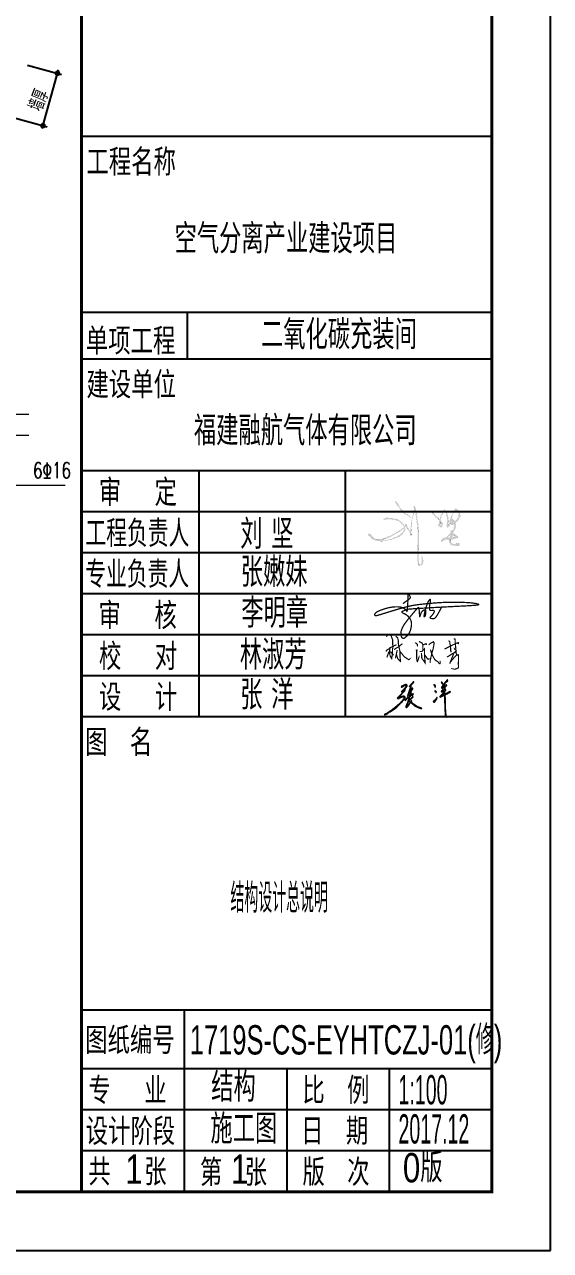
# Model space of a CAD drawing. Extents: x 287149 to 898857, y 100802 to 160212.
# Drawn here: x 439064 to 448037, y 100812 to 121722 of the extents above; entities that cross this region are included whole.
import ezdxf

# ---------------------------------------------------------------- set-up
doc = ezdxf.new("R2010")
doc.units = 0
doc.header["$LTSCALE"] = 1000
doc.layers.get('0').update_dxf_attribs({"linetype": 'CONTINUOUS'})
for name, color, linetype in [('DIMENSION', 3, 'CONTINUOUS'), ('FRAME', 3, 'CONTINUOUS'), ('PUB_TEXT', 7, 'CONTINUOUS'), ('填充', 8, 'CONTINUOUS'), ('文字', 7, 'CONTINUOUS'), ('流程图', 1, 'CONTINUOUS'), ('签字边框线', 4, 'CONTINUOUS')]:
    doc.layers.add(name, color=color, linetype=linetype)
doc.styles.add('_HZTXT', font='tq__rshz.shx', dxfattribs={"width": 0.8, "bigfont": 'tq__hzdc.shx'})
doc.styles.add('DXFS', font='txt.shx', dxfattribs={"width": 0.7, "bigfont": 'dxfs.shx'})
doc.styles.add('FRAME', font='simhei.ttf', dxfattribs={"width": 0.7})

# ---------------------------------------------------------------- blocks, each defined once
blk = doc.blocks.new('张洋')
at = {"lineweight": 9}
h = blk.add_hatch(color=4, dxfattribs=at)
h.paths.add_polyline_path([(1319, 100), (1323, 105), (1371, 81), (1419, 47), (1410, 23), (1391, 9), (1333, -73), (1232, -183), (1232, -193), (1203, -212), (1199, -197), (1208, -164), (1247, -101), (1256, -53), (1290, -1), (1299, 47), (1314, 62), (1319, 100)], flags=16)
h.paths.add_polyline_path([(2773, 134), (2763, 139), (2759, 129), (2768, 124), (2773, 134)], flags=17)
h.paths.add_polyline_path([(2941, 302), (2936, 307), (2917, 297), (2912, 273), (2821, 153), (2787, 95), (2778, 91), (2773, 110), (2759, 115), (2749, 95), (2739, 95), (2725, 76), (2754, 43), (2797, 43), (2821, 67), (2922, 239), (2922, 254), (2941, 283), (2941, 302)])
h.paths.add_polyline_path([(1328, 479), (1333, 479), (1333, 465), (1319, 451), (1328, 479)], flags=16)
h.paths.add_polyline_path([(1405, 542), (1410, 542), (1371, 499), (1405, 542)], flags=16)
h.paths.add_polyline_path([(3325, 566), (3330, 571), (3339, 475), (3200, 403), (3205, 422), (3243, 460), (3325, 566)], flags=16)
h.paths.add_polyline_path([(2826, 681), (2816, 686), (2816, 652), (2864, 623), (2869, 585), (2883, 580), (2903, 619), (2898, 643), (2879, 662), (2850, 667), (2826, 681)])
edge = h.paths.add_edge_path(flags=16)
edge.add_line((3387, 700), (3383, 700))
h.paths.add_polyline_path([(2787, 1036), (2783, 1041), (2759, 1031), (2759, 1012), (2797, 983), (2821, 931), (2821, 902), (2835, 897), (2850, 921), (2855, 964), (2840, 1003), (2811, 1031), (2787, 1036)])
h.paths.add_polyline_path([(3215, 1185), (3210, 1190), (3191, 1190), (3176, 1175), (3186, 1142), (3234, 1094), (3263, 1094), (3272, 1113), (3243, 1142), (3239, 1166), (3215, 1185)], flags=17)
h.paths.add_polyline_path([(1602, 1199), (1597, 1204), (1578, 1204), (1554, 1166), (1463, 1070), (1362, 940), (1362, 931), (1381, 916), (1386, 945), (1429, 969), (1429, 911), (1362, 681), (1275, 470), (1266, 407), (1285, 388), (1256, 355), (1271, 326), (1251, 316), (1194, 249), (1103, 167), (1103, 158), (1117, 143), (1155, 153), (1304, 307), (1323, 316), (1333, 297), (1323, 215), (1309, 196), (1280, 81), (1251, 33), (1242, -10), (1194, -116), (1155, -178), (1155, -226), (1165, -241), (1184, -250), (1223, -250), (1242, -241), (1290, -188), (1314, -154), (1319, -135), (1347, -116), (1347, -101), (1367, -68), (1381, -63), (1395, -34), (1448, 23), (1501, -20), (1525, -53), (1539, -58), (1573, -97), (1659, -159), (1847, -260), (2005, -313), (2072, -317), (2082, -308), (2067, -293), (1971, -265), (1909, -231), (1875, -226), (1779, -178), (1635, -87), (1477, 57), (1472, 71), (1501, 110), (1501, 124), (1487, 129), (1467, 95), (1448, 81), (1405, 110), (1352, 129), (1453, 215), (1487, 239), (1530, 297), (1554, 307), (1578, 340), (1578, 355), (1563, 369), (1549, 369), (1511, 316), (1352, 167), (1347, 191), (1371, 230), (1376, 316), (1367, 355), (1434, 393), (1458, 417), (1520, 436), (1583, 489), (1592, 513), (1583, 523), (1554, 527), (1520, 499), (1429, 451), (1400, 417), (1376, 417), (1357, 403), (1338, 407), (1352, 417), (1371, 455), (1448, 537), (1487, 595), (1472, 623), (1453, 628), (1448, 638), (1482, 691), (1511, 715), (1520, 743), (1544, 763), (1568, 825), (1563, 835), (1530, 844), (1491, 825), (1458, 796), (1448, 772), (1448, 743), (1463, 729), (1491, 758), (1491, 777), (1501, 787), (1515, 782), (1458, 710), (1371, 566), (1357, 561), (1371, 590), (1376, 628), (1391, 643), (1424, 734), (1434, 787), (1472, 902), (1477, 1022), (1511, 1051), (1511, 1060), (1544, 1084), (1611, 1175), (1611, 1195), (1602, 1199)])
h.paths.add_polyline_path([(3541, 1305), (3536, 1310), (3522, 1310), (3512, 1286), (3469, 1267), (3450, 1238), (3383, 1171), (3335, 1094), (3311, 1070), (3287, 1017), (3200, 902), (3186, 863), (3205, 844), (3243, 844), (3311, 883), (3354, 921), (3397, 940), (3368, 887), (3335, 883), (3325, 863), (3335, 825), (3330, 729), (3301, 705), (3234, 671), (3287, 748), (3282, 758), (3272, 758), (3267, 743), (3258, 743), (3219, 710), (3176, 657), (3181, 643), (3200, 628), (3243, 628), (3272, 638), (3311, 667), (3330, 667), (3330, 619), (3258, 523), (3104, 359), (3104, 350), (3119, 335), (3181, 340), (3205, 359), (3330, 422), (3344, 422), (3359, 307), (3354, 268), (3363, 215), (3373, -250), (3383, -308), (3407, -673), (3440, -788), (3455, -807), (3469, -807), (3479, -788), (3455, -716), (3450, -634), (3440, -610), (3431, -389), (3421, -380), (3421, -125), (3411, -111), (3411, -39), (3421, -25), (3411, 38), (3416, 105), (3407, 163), (3411, 220), (3392, 441), (3397, 460), (3445, 479), (3483, 503), (3493, 518), (3531, 523), (3575, 556), (3618, 571), (3699, 623), (3680, 647), (3661, 647), (3551, 590), (3512, 561), (3488, 561), (3421, 518), (3387, 508), (3383, 643), (3445, 719), (3445, 739), (3421, 758), (3378, 758), (3383, 825), (3397, 844), (3397, 859), (3378, 878), (3450, 959), (3479, 974), (3493, 998), (3479, 1027), (3459, 1027), (3435, 1012), (3397, 1003), (3378, 979), (3344, 964), (3234, 883), (3277, 940), (3282, 959), (3354, 1065), (3368, 1075), (3383, 1108), (3416, 1137), (3426, 1161), (3546, 1262), (3541, 1305)])
edge = h.paths.add_edge_path()
edge.add_line((906, 911), (925, 945))
edge.add_line((925, 945), (978, 979))
edge.add_line((978, 979), (1088, 1031))
edge.add_line((1088, 1031), (1112, 1031))
edge.add_line((1112, 1031), (1151, 1046))
edge.add_line((1151, 1046), (1155, 1041))
edge.add_line((906, 911), (915, 902))
edge.add_line((1155, 1041), (1203, 1041))
edge.add_line((1203, 1041), (1242, 1012))
edge.add_line((1242, 1012), (1237, 955))
edge.add_line((1237, 955), (1189, 873))
edge.add_line((1189, 873), (1103, 791))
edge.add_line((1103, 791), (1098, 772))
edge.add_line((1098, 772), (1117, 758))
edge.add_line((1117, 758), (1117, 724))
edge.add_line((1117, 724), (1103, 695))
edge.add_line((1103, 695), (997, 580))
edge.add_line((997, 580), (906, 460))
edge.add_line((906, 460), (752, 287))
edge.add_line((752, 287), (819, 326))
edge.add_line((819, 326), (882, 345))
edge.add_line((882, 345), (939, 374))
edge.add_line((939, 374), (987, 383))
edge.add_line((987, 383), (1059, 379))
edge.add_line((1059, 379), (1107, 355))
edge.add_line((1107, 355), (1131, 321))
edge.add_line((1131, 321), (1122, 283))
edge.add_line((1122, 283), (1088, 220))
edge.add_line((1088, 220), (1035, 167))
edge.add_line((1035, 167), (1002, 115))
edge.add_line((1002, 115), (954, 62))
edge.add_line((954, 62), (887, -1))
edge.add_line((887, -1), (829, -73))
edge.add_line((829, -73), (647, -241))
edge.add_line((647, -241), (498, -356))
edge.add_line((498, -356), (330, -461))
edge.add_line((330, -461), (272, -509))
edge.add_line((272, -509), (224, -533))
edge.add_line((224, -533), (143, -591))
edge.add_line((143, -591), (119, -596))
edge.add_line((119, -596), (90, -620))
edge.add_line((90, -620), (27, -653))
edge.add_line((27, -653), (-25, -673))
edge.add_line((-25, -673), (-35, -663))
edge.add_line((-35, -663), (-30, -677))
edge.add_line((-30, -677), (-40, -682))
edge.add_line((-40, -682), (-49, -663))
edge.add_line((-49, -663), (-35, -644))
edge.add_line((-35, -644), (138, -553))
edge.add_line((138, -553), (243, -481))
edge.add_line((243, -481), (272, -471))
edge.add_line((272, -471), (287, -452))
edge.add_line((287, -452), (311, -442))
edge.add_line((311, -442), (373, -394))
edge.add_line((373, -394), (407, -380))
edge.add_line((407, -380), (479, -322))
edge.add_line((479, -322), (488, -322))
edge.add_line((488, -322), (527, -284))
edge.add_line((527, -284), (565, -265))
edge.add_line((565, -265), (685, -154))
edge.add_line((685, -154), (699, -149))
edge.add_line((699, -149), (810, -44))
edge.add_line((810, -44), (863, 28))
edge.add_line((863, 28), (959, 119))
edge.add_line((959, 119), (973, 148))
edge.add_line((973, 148), (1002, 172))
edge.add_line((1002, 172), (1021, 211))
edge.add_line((1021, 211), (1050, 239))
edge.add_line((1050, 239), (1074, 278))
edge.add_line((1074, 278), (1083, 321))
edge.add_line((1083, 321), (1064, 335))
edge.add_line((1064, 335), (983, 345))
edge.add_line((983, 345), (810, 278))
edge.add_line((810, 278), (757, 239))
edge.add_line((757, 239), (695, 244))
edge.add_line((695, 244), (680, 263))
edge.add_line((680, 263), (810, 398))
edge.add_line((810, 398), (839, 441))
edge.add_line((839, 441), (915, 523))
edge.add_line((915, 523), (935, 556))
edge.add_line((935, 556), (1026, 657))
edge.add_line((1026, 657), (1069, 719))
edge.add_line((1069, 719), (1035, 719))
edge.add_line((1035, 719), (1021, 705))
edge.add_line((1021, 705), (1021, 695))
edge.add_line((1021, 695), (954, 638))
edge.add_line((954, 638), (925, 633))
edge.add_line((925, 633), (911, 647))
edge.add_line((911, 647), (911, 657))
edge.add_line((911, 657), (987, 719))
edge.add_line((987, 719), (997, 719))
edge.add_line((997, 719), (1002, 734))
edge.add_line((1002, 734), (1055, 777))
edge.add_line((1055, 777), (1093, 830))
edge.add_line((1093, 830), (1165, 907))
edge.add_line((1165, 907), (1194, 964))
edge.add_line((1194, 964), (1194, 993))
edge.add_line((1194, 993), (1184, 1003))
edge.add_line((1184, 1003), (1127, 998))
edge.add_line((1127, 998), (1050, 969))
edge.add_line((1050, 969), (1035, 955))
edge.add_line((1035, 955), (1021, 955))
edge.add_line((1021, 955), (939, 902))
edge.add_line((939, 902), (915, 902))
edge.add_line((915, 902), (915, 902))
at = {"color": 4, "lineweight": 9}
blk.add_line((906, 911, 31107534), (915, 902, 31107534), dxfattribs=at)
at = {"color": 4, "lineweight": 9, "elevation": 31107534}
for points in [[(915, 902), (915, 902), (939, 902), (1021, 955), (1035, 955), (1050, 969), (1127, 998), (1184, 1003), (1194, 993), (1194, 964), (1165, 907), (1093, 830), (1055, 777), (1002, 734), (997, 719), (987, 719), (911, 657), (911, 647), (925, 633), (954, 638), (1021, 695), (1021, 705), (1035, 719), (1069, 719), (1026, 657), (935, 556), (915, 523), (839, 441), (810, 398), (680, 263), (695, 244), (757, 239), (810, 278), (983, 345), (1064, 335), (1083, 321), (1074, 278), (1050, 239), (1021, 211), (1002, 172), (973, 148), (959, 119), (863, 28), (810, -44), (699, -149), (685, -154), (565, -265), (527, -284), (488, -322), (479, -322), (407, -380), (373, -394), (311, -442), (287, -452), (272, -471), (243, -481), (138, -553), (-35, -644), (-49, -663), (-40, -682), (-30, -677), (-35, -663), (-25, -673), (27, -653), (90, -620), (119, -596), (143, -591), (224, -533), (272, -509), (330, -461), (498, -356), (647, -241), (829, -73), (887, -1), (954, 62), (1002, 115), (1035, 167), (1088, 220), (1122, 283), (1131, 321), (1107, 355), (1059, 379), (987, 383), (939, 374), (882, 345), (819, 326), (752, 287), (906, 460), (997, 580), (1103, 695), (1117, 724), (1117, 758), (1098, 772), (1103, 791), (1189, 873), (1237, 955), (1242, 1012), (1203, 1041), (1155, 1041)], [(1155, 1041), (1151, 1046), (1112, 1031), (1088, 1031), (978, 979), (925, 945), (906, 911)], [(1602, 1199), (1597, 1204), (1578, 1204), (1554, 1166), (1463, 1070), (1362, 940), (1362, 931), (1381, 916), (1386, 945), (1429, 969), (1429, 911), (1362, 681), (1275, 470), (1266, 407), (1285, 388), (1256, 355), (1271, 326), (1251, 316), (1194, 249), (1103, 167), (1103, 158), (1117, 143), (1155, 153), (1304, 307), (1323, 316), (1333, 297), (1323, 215), (1309, 196), (1280, 81), (1251, 33), (1242, -10), (1194, -116), (1155, -178), (1155, -226), (1165, -241), (1184, -250), (1223, -250), (1242, -241), (1290, -188), (1314, -154), (1319, -135), (1347, -116), (1347, -101), (1367, -68), (1381, -63), (1395, -34), (1448, 23), (1501, -20), (1525, -53), (1539, -58), (1573, -97), (1659, -159), (1847, -260), (2005, -313), (2072, -317), (2082, -308), (2067, -293), (1971, -265), (1909, -231), (1875, -226), (1779, -178), (1635, -87), (1477, 57), (1472, 71), (1501, 110), (1501, 124), (1487, 129), (1467, 95), (1448, 81), (1405, 110), (1352, 129), (1453, 215), (1487, 239), (1530, 297), (1554, 307), (1578, 340), (1578, 355), (1563, 369), (1549, 369), (1511, 316), (1352, 167), (1347, 191), (1371, 230), (1376, 316), (1367, 355), (1434, 393), (1458, 417), (1520, 436), (1583, 489), (1592, 513), (1583, 523), (1554, 527), (1520, 499), (1429, 451), (1400, 417), (1376, 417), (1357, 403), (1338, 407), (1352, 417), (1371, 455), (1448, 537), (1487, 595), (1472, 623), (1453, 628), (1448, 638), (1482, 691), (1511, 715), (1520, 743), (1544, 763), (1568, 825), (1563, 835), (1530, 844), (1491, 825), (1458, 796), (1448, 772), (1448, 743), (1463, 729), (1491, 758), (1491, 777), (1501, 787), (1515, 782), (1458, 710), (1371, 566), (1357, 561), (1371, 590), (1376, 628), (1391, 643), (1424, 734), (1434, 787), (1472, 902), (1477, 1022), (1511, 1051), (1511, 1060), (1544, 1084), (1611, 1175), (1611, 1195), (1602, 1199)], [(2787, 1036), (2783, 1041), (2759, 1031), (2759, 1012), (2797, 983), (2821, 931), (2821, 902), (2835, 897), (2850, 921), (2855, 964), (2840, 1003), (2811, 1031), (2787, 1036)], [(3541, 1305), (3536, 1310), (3522, 1310), (3512, 1286), (3469, 1267), (3450, 1238), (3383, 1171), (3335, 1094), (3311, 1070), (3287, 1017), (3200, 902), (3186, 863), (3205, 844), (3243, 844), (3311, 883), (3354, 921), (3397, 940), (3368, 887), (3335, 883), (3325, 863), (3335, 825), (3330, 729), (3301, 705), (3234, 671), (3287, 748), (3282, 758), (3272, 758), (3267, 743), (3258, 743), (3219, 710), (3176, 657), (3181, 643), (3200, 628), (3243, 628), (3272, 638), (3311, 667), (3330, 667), (3330, 619), (3258, 523), (3104, 359), (3104, 350), (3119, 335), (3181, 340), (3205, 359), (3330, 422), (3344, 422), (3359, 307), (3354, 268), (3363, 215), (3373, -250), (3383, -308), (3407, -673), (3440, -788), (3455, -807), (3469, -807), (3479, -788), (3455, -716), (3450, -634), (3440, -610), (3431, -389), (3421, -380), (3421, -125), (3411, -111), (3411, -39), (3421, -25), (3411, 38), (3416, 105), (3407, 163), (3411, 220), (3392, 441), (3397, 460), (3445, 479), (3483, 503), (3493, 518), (3531, 523), (3575, 556), (3618, 571), (3699, 623), (3680, 647), (3661, 647), (3551, 590), (3512, 561), (3488, 561), (3421, 518), (3387, 508), (3383, 643), (3445, 719), (3445, 739), (3421, 758), (3378, 758), (3383, 825), (3397, 844), (3397, 859), (3378, 878), (3450, 959), (3479, 974), (3493, 998), (3479, 1027), (3459, 1027), (3435, 1012), (3397, 1003), (3378, 979), (3344, 964), (3234, 883), (3277, 940), (3282, 959), (3354, 1065), (3368, 1075), (3383, 1108), (3416, 1137), (3426, 1161), (3546, 1262), (3541, 1305)], [(3215, 1185), (3210, 1190), (3191, 1190), (3176, 1175), (3186, 1142), (3234, 1094), (3263, 1094), (3272, 1113), (3243, 1142), (3239, 1166), (3215, 1185)], [(3383, 700), (3387, 700), (3383, 700)], [(1319, 100), (1323, 105), (1371, 81), (1419, 47), (1410, 23), (1391, 9), (1333, -73), (1232, -183), (1232, -193), (1203, -212), (1199, -197), (1208, -164), (1247, -101), (1256, -53), (1290, -1), (1299, 47), (1314, 62), (1319, 100)], [(1328, 479), (1333, 479), (1333, 465), (1319, 451), (1328, 479)], [(1405, 542), (1410, 542), (1371, 499), (1405, 542)], [(2941, 302), (2936, 307), (2917, 297), (2912, 273), (2821, 153), (2787, 95), (2778, 91), (2773, 110), (2759, 115), (2749, 95), (2739, 95), (2725, 76), (2754, 43), (2797, 43), (2821, 67), (2922, 239), (2922, 254), (2941, 283), (2941, 302)], [(2773, 134), (2763, 139), (2759, 129), (2768, 124), (2773, 134)], [(2826, 681), (2816, 686), (2816, 652), (2864, 623), (2869, 585), (2883, 580), (2903, 619), (2898, 643), (2879, 662), (2850, 667), (2826, 681)], [(3325, 566), (3330, 571), (3339, 475), (3200, 403), (3205, 422), (3243, 460), (3325, 566)]]:
    blk.add_lwpolyline(points, dxfattribs=at)
blk = doc.blocks.new('李明章')
at = {"layer": '签字边框线', "const_width": 60}
blk.add_lwpolyline([(706.083922, 1004.127786), (786.045496, 1061.71891), (851.770929, 1108.994538), (904.842018, 1147.306775), (946.840558, 1178.007724), (979.348346, 1202.449487), (1003.947178, 1221.984169), (1022.218851, 1237.963872), (1035.745161, 1251.740699), (1045.86962, 1264.504705), (1052.982604, 1276.797746), (1057.236207, 1288.999629), (1058.782521, 1301.490159), (1057.773638, 1314.649145), (1054.36165, 1328.856392), (1048.69865, 1344.491707), (1040.93673, 1361.934898), (1031.297272, 1381.328603), (1020.278811, 1401.86679), (1008.449171, 1422.506261), (996.376176, 1442.203816), (984.627651, 1459.916257), (973.771419, 1474.600383), (964.375304, 1485.212996), (957.007131, 1490.710897), (952.058968, 1490.141195), (949.219865, 1482.912238), (948.003113, 1468.522681), (947.922007, 1446.471181), (948.489839, 1416.256393), (949.219903, 1377.376974), (949.625492, 1329.33158), (949.219899, 1271.618867), (947.63218, 1204.34518), (944.954438, 1130.04762), (941.394539, 1051.870978), (937.160349, 972.960044), (932.459733, 896.459609), (927.500558, 825.514462), (922.49069, 763.269396), (917.637994, 712.869199), (913.090341, 676.600303), (908.755631, 653.315693), (904.481764, 641.009996), (900.116645, 637.67784), (895.508177, 641.313849), (890.504264, 649.912652), (884.952808, 661.468873), (878.701712, 673.97714), (871.625074, 685.795005), (863.70177, 696.73172), (854.93687, 706.959463), (845.335442, 716.650414), (834.902556, 725.976751), (823.643283, 735.110651), (811.562691, 744.224294), (798.665851, 753.489858), (784.9487, 763.0255), (770.370648, 772.733295), (754.881973, 782.461296), (738.432954, 792.057556), (720.973867, 801.370129), (702.454992, 810.247068), (682.826606, 818.536426), (662.038987, 826.086258), (640.05973, 832.773894), (616.925696, 838.593783), (592.691062, 843.56965), (567.410008, 847.72522), (541.136711, 851.08422), (513.925348, 853.670376), (485.830098, 855.507413), (456.905137, 856.619057), (427.22353, 857.032225), (396.933876, 856.786594), (366.203662, 855.925035), (335.200371, 854.490415), (304.091491, 852.525603), (273.044505, 850.073469), (242.2269, 847.176881), (211.806162, 843.878708), (181.869487, 840.197593), (152.182929, 836.055271), (122.432253, 831.349255), (92.303222, 825.977053), (61.481602, 819.836176), (29.653159, 812.824134), (-3.496344, 804.838439), (-38.281142, 795.776599), (-74.871177, 785.587371), (-112.859231, 774.424488), (-151.693792, 762.492931), (-190.823348, 749.997678), (-229.696389, 737.143709), (-267.761403, 724.136003), (-304.46688, 711.17954), (-339.261307, 698.479299), (-371.703262, 686.189014), (-401.791676, 674.257441), (-429.63557, 662.58209), (-455.343963, 651.060472), (-479.025874, 639.590096), (-500.790324, 628.068473), (-520.746333, 616.393114), (-539.00292, 604.461528), (-555.643453, 592.203254), (-570.648691, 579.675943), (-583.973743, 566.969273), (-595.573716, 554.172925), (-605.403717, 541.376577), (-613.418855, 528.669908), (-619.574237, 516.142597), (-623.82497, 503.884323), (-626.127231, 492.007185), (-626.441476, 480.71296), (-624.729228, 470.225847), (-620.952011, 460.770043), (-615.07135, 452.569745), (-607.048769, 445.849151), (-596.845791, 440.832458), (-584.423941, 437.743865), (-569.406995, 436.849205), (-550.067734, 438.580859), (-524.34119, 443.412845), (-490.162397, 451.81918), (-445.466387, 464.273882), (-388.188194, 481.250969), (-316.262849, 503.224457), (-227.625387, 530.668365), (-121.204835, 563.738185), (0.093796, 601.315302), (132.371501, 641.962578), (271.729274, 684.242874), (414.26811, 726.719051), (556.089003, 767.953969), (693.292947, 806.510489), (821.980937, 840.951473), (939.227347, 870.193508), (1046.000068, 894.568089), (1144.240373, 914.760439), (1235.889532, 931.45578), (1322.888819, 945.339334), (1407.179504, 957.096324), (1490.702858, 967.411972), (1575.400154, 976.971499), (1662.750454, 986.332749), (1752.38398, 995.544042), (1843.468746, 1004.526321), (1935.172767, 1013.200527), (2026.664054, 1021.4876), (2117.110622, 1029.308484), (2205.680484, 1036.584118), (2291.541654, 1043.235445), (2374.090097, 1049.199128), (2453.633588, 1054.474717), (2530.707851, 1059.077484), (2605.848613, 1063.0227), (2679.5916, 1066.325639), (2752.472538, 1069.001571), (2825.027152, 1071.065769), (2897.791168, 1072.533504), (2971.136768, 1073.427205), (3044.781951, 1073.797924), (3118.281174, 1073.703872), (3191.188892, 1073.203258), (3263.059561, 1072.354291), (3333.447635, 1071.21518), (3401.907572, 1069.844135), (3467.993826, 1068.299365), (3531.354636, 1066.620981), (3592.013374, 1064.776699), (3650.087196, 1062.716137), (3705.693257, 1060.388914), (3758.948713, 1057.744646), (3809.970718, 1054.732952), (3858.876429, 1051.30345), (3905.783001, 1047.405757), (3950.758319, 1043.012743), (3993.673194, 1038.190285), (4034.349165, 1033.027513), (4072.607773, 1027.613555), (4108.270558, 1022.037542), (4141.15906, 1016.388601), (4171.094819, 1010.755862), (4197.899376, 1005.228455), (4221.441588, 999.875251), (4241.779593, 994.684099), (4259.018842, 989.622587), (4273.264789, 984.658306), (4284.622889, 979.758848), (4293.198594, 974.891801), (4299.09736, 970.024756), (4302.424638, 965.125304), (4302.713991, 960.152931), (4297.211414, 955.034713), (4282.591007, 949.689622), (4255.526875, 944.036629), (4212.693119, 937.994707), (4150.763841, 931.482827), (4066.413143, 924.419961), (3956.315129, 916.725081), (3818.533637, 908.34745), (3656.691457, 899.357495), (3475.801116, 889.855931), (3280.875141, 879.943477), (3076.926057, 869.72085), (2868.966393, 859.288766), (2662.008674, 848.747943), (2461.065427, 838.199098), (2270.419348, 827.748524), (2091.433801, 817.524816), (1924.742322, 807.662148), (1770.978444, 798.294689), (1630.775702, 789.556612), (1504.76763, 781.58209), (1393.587761, 774.505292), (1297.869629, 768.460392), (1217.837929, 763.521026), (1152.081984, 759.518695), (1098.782282, 756.224365), (1056.119306, 753.409002), (1022.273541, 750.843572), (995.425472, 748.299041), (973.755584, 745.546375), (955.444361, 742.356541), (938.93065, 738.557893), (923.686738, 734.208347), (909.443274, 729.423206), (895.930907, 724.317776), (882.880285, 719.007359), (870.022056, 713.607261), (857.08687, 708.232785), (843.805375, 702.999235), (829.969145, 697.983482), (815.613449, 693.108656), (800.834485, 688.259453), (785.728446, 683.320571), (770.39153, 678.176704), (754.91993, 672.712551), (739.409843, 666.812806), (723.957464, 660.362166), (708.764805, 653.272019), (694.457147, 645.560512), (681.765585, 637.272487), (671.421216, 628.452781), (664.155137, 619.146236), (660.698444, 609.397689), (661.782234, 599.251982), (668.137603, 588.753952), (680.205289, 577.934973), (697.264597, 566.772545), (718.304472, 555.230702), (742.313859, 543.273478), (768.281705, 530.864906), (795.196955, 517.969021), (822.048555, 504.549855), (847.82545, 490.571443), (871.721887, 476.004744), (893.753311, 460.848426), (914.140468, 445.108081), (933.104105, 428.789302), (950.864968, 411.897684), (967.643804, 394.438818), (983.661357, 376.418298), (999.138376, 357.841717), (1014.232311, 338.695422), (1028.847441, 318.888771), (1042.824749, 298.311879), (1056.005219, 276.854857), (1068.229835, 254.407818), (1079.33958, 230.860876), (1089.175437, 206.104143), (1097.578391, 180.027731), (1104.414837, 152.552613), (1109.652814, 123.723193), (1113.285774, 93.614735), (1115.307168, 62.302502), (1115.710447, 29.861759), (1114.489062, -3.63223), (1111.636466, -38.104203), (1107.146109, -73.478895), (1101.039893, -109.620414), (1093.453523, -146.150353), (1084.551158, -182.629677), (1074.496951, -218.619352), (1063.455061, -253.680341), (1051.589644, -287.373609), (1039.064855, -319.260122), (1026.044851, -348.900845), (1012.677384, -375.96559), (999.044576, -400.559567), (985.212148, -422.896833), (971.245817, -443.191447), (957.211302, -461.657467), (943.174322, -478.508949), (929.200596, -493.959952), (915.355842, -508.224534), (901.711529, -521.4886), (888.362123, -533.825445), (875.407843, -545.280213), (862.948905, -555.898046), (851.085528, -565.724088), (839.917927, -574.803481), (829.546321, -583.181368), (820.070926, -590.902893), (811.545682, -598.005482), (803.839409, -604.4957), (796.774653, -610.372392), (790.173956, -615.634408), (783.859862, -620.280595), (777.654915, -624.309799), (771.381657, -627.72087), (764.862632, -630.512654), (757.957827, -632.67813), (750.676999, -634.186804), (743.06735, -635.002313), (735.17608, -635.088293), (727.050389, -634.408382), (718.73748, -632.926217), (710.284552, -630.605433), (701.738807, -627.409669), (693.154784, -623.286788), (684.616382, -618.121554), (676.21484, -611.782962), (668.041394, -604.140004), (660.187283, -595.061672), (652.743746, -584.416959), (645.802019, -572.074857), (639.45334, -557.904359), (633.778495, -541.839012), (628.816449, -524.070579), (624.595717, -504.855379), (621.144812, -484.44973), (618.492247, -463.109949), (616.666535, -441.092355), (615.696191, -418.653266), (615.609727, -396.049), (616.451812, -373.450435), (618.331742, -350.686694), (621.374967, -327.501459), (625.706938, -303.638412), (631.453104, -278.841236), (638.738917, -252.853614), (647.689826, -225.419227), (658.431284, -196.281759), (671.171452, -165.141176), (686.449347, -131.522581), (704.886699, -94.90736), (727.105235, -54.776902), (753.726684, -10.612594), (785.372776, 38.104179), (822.66524, 91.892027), (866.225803, 151.269565), (916.249553, 216.33494), (971.225005, 285.504445), (1029.214033, 356.773904), (1088.278511, 428.139146), (1146.48031, 497.595996), (1201.881306, 563.140281), (1252.543371, 622.767829), (1296.528378, 674.474464), (1332.398301, 716.764395), (1360.715511, 750.175345), (1382.542478, 775.753419), (1398.941675, 794.544721), (1410.975571, 807.595356), (1419.706639, 815.951428), (1426.197348, 820.659042), (1431.51017, 822.764301), (1436.525689, 823.142563), (1441.396939, 821.986188), (1446.095067, 819.316791), (1450.591222, 815.155985), (1454.856549, 809.525384), (1458.862198, 802.446601), (1462.579315, 793.941251), (1465.979048, 784.030946), (1469.042161, 772.76732), (1471.787893, 760.322092), (1474.245099, 746.896998), (1476.442634, 732.693777), (1478.409355, 717.914166), (1480.174115, 702.759903), (1481.765772, 687.432726), (1483.21318, 672.134372), (1484.542789, 657.020948), (1485.771428, 642.066035), (1486.913519, 627.197585), (1487.983485, 612.343547), (1488.995748, 597.431873), (1489.964732, 582.390512), (1490.90486, 567.147414), (1491.830553, 551.630531), (1492.752628, 535.811042), (1493.667481, 519.833044), (1494.5679, 503.883864), (1495.446673, 488.150827), (1496.296589, 472.821261), (1497.110437, 458.08249), (1497.881005, 444.121843), (1498.601083, 431.126644), (1499.28149, 419.310638), (1500.005178, 408.993243), (1500.873131, 400.520294), (1501.986332, 394.237626), (1503.445764, 390.491073), (1505.352411, 389.626472), (1507.807256, 391.989657), (1510.911282, 397.926464), (1514.739025, 407.618216), (1519.259228, 420.588191), (1524.414185, 436.195154), (1530.146191, 453.79787), (1536.397541, 472.755105), (1543.110531, 492.425624), (1550.227453, 512.168194), (1557.690604, 531.341579), (1565.451896, 549.419824), (1573.501711, 566.338083), (1581.840049, 582.146792), (1590.466911, 596.896382), (1599.382295, 610.637289), (1608.586203, 623.419946), (1618.078634, 635.294786), (1627.859588, 646.312244), (1637.92065, 656.513147), (1648.219742, 665.899896), (1658.706373, 674.465288), (1669.33005, 682.202118), (1680.040281, 689.103182), (1690.786572, 695.161276), (1701.518432, 700.369194), (1712.185369, 704.719733), (1722.721261, 708.179271), (1732.997477, 710.608513), (1742.869756, 711.841746), (1752.193839, 711.71326), (1760.825465, 710.057342), (1768.620374, 706.708279), (1775.434306, 701.50036), (1781.123001, 694.267872), (1785.587881, 684.917151), (1788.913098, 673.64273), (1791.228487, 660.711187), (1792.663882, 646.389102), (1793.349118, 630.943055), (1793.41403, 614.639625), (1792.988451, 597.745393), (1792.202217, 580.526937), (1791.152704, 563.225621), (1789.807454, 545.98194), (1788.101549, 528.911173), (1785.970074, 512.1286), (1783.348112, 495.749499), (1780.170746, 479.889149), (1776.37306, 464.66283), (1771.890137, 450.185819), (1766.700338, 436.590207), (1760.955138, 424.07533), (1754.849286, 412.857332), (1748.577535, 403.15236), (1742.334634, 395.176559), (1736.315336, 389.146076), (1730.714391, 385.277057), (1725.726551, 383.785647), (1721.516513, 384.843562), (1718.128759, 388.444799), (1715.577718, 394.538923), (1713.877817, 403.075502), (1713.043486, 414.0041), (1713.089153, 427.274286), (1714.029247, 442.835624), (1715.878195, 460.63768), (1718.635349, 480.596017), (1722.239746, 502.490174), (1726.615345, 526.065685), (1731.686106, 551.068085), (1737.375988, 577.242909), (1743.608951, 604.335691), (1750.308955, 632.091967), (1757.399959, 660.257269), (1764.818696, 688.615986), (1772.552995, 717.107917), (1780.603458, 745.711711), (1788.970687, 774.40602), (1797.655285, 803.169495), (1806.657854, 831.980786), (1815.978996, 860.818545), (1825.619313, 889.661423), (1835.572646, 918.45354), (1845.805786, 947.000899), (1856.278762, 975.074972), (1866.951603, 1002.447233), (1877.784339, 1028.889153), (1888.736998, 1054.172205), (1899.769611, 1078.067863), (1910.842205, 1100.347597), (1921.900119, 1120.807876), (1932.829921, 1139.345145), (1943.503486, 1155.880841), (1953.79269, 1170.336405), (1963.569409, 1182.633276), (1972.70552, 1192.692893), (1981.072897, 1200.436696), (1988.543417, 1205.786122), (1995.014145, 1208.686853), (2000.482897, 1209.181532), (2004.972678, 1207.337044), (2008.506494, 1203.220273), (2011.10735, 1196.898103), (2012.798251, 1188.437419), (2013.602204, 1177.905105), (2013.542213, 1165.368046), (2012.655636, 1150.921684), (2011.037245, 1134.775689), (2008.796166, 1117.168289), (2006.041522, 1098.337714), (2002.882439, 1078.52219), (1999.428041, 1057.959946), (1995.787453, 1036.889211), (1992.069799, 1015.548212), (1988.378043, 994.160163), (1984.790498, 972.888224), (1981.379318, 951.880539), (1978.216654, 931.285252), (1975.374659, 911.250509), (1972.925485, 891.924454), (1970.941285, 873.455231), (1969.494211, 855.990986), (1968.631696, 839.644495), (1968.302301, 824.387063), (1968.429868, 810.154626), (1968.938238, 796.883122), (1969.751253, 784.508487), (1970.792755, 772.966659), (1971.986584, 762.193573), (1973.256584, 752.125167), (1974.557325, 742.710057), (1975.966303, 733.947575), (1977.591743, 725.849734), (1979.541868, 718.428547), (1981.924905, 711.696025), (1984.849079, 705.66418), (1988.422613, 700.345025), (1992.753733, 695.750572), (1997.931959, 691.884158), (2003.97199, 688.714419), (2010.869821, 686.201316), (2018.621444, 684.304811), (2027.222854, 682.984865), (2036.670046, 682.201439), (2046.959012, 681.914494), (2058.085748, 682.083992), (2070.002153, 682.649874), (2082.483755, 683.472004), (2095.261987, 684.390227), (2108.068282, 685.244389), (2120.634074, 685.874333), (2132.690797, 686.119904), (2143.969883, 685.820948), (2154.202767, 684.817308), (2163.177, 682.980861), (2170.904607, 680.311608), (2177.453732, 676.841578), (2182.892518, 672.602802), (2187.289109, 667.627313), (2190.711649, 661.947141), (2193.22828, 655.594317), (2194.907146, 648.600872), (2195.780686, 640.974161), (2195.738519, 632.622837), (2194.63456, 623.430877), (2192.322722, 613.282259), (2188.656921, 602.060957), (2183.49107, 589.650951), (2176.679084, 575.936216), (2168.074878, 560.800729), (2157.6168, 544.21947), (2145.58094, 526.531421), (2132.327824, 508.166568), (2118.217975, 489.554896), (2103.611918, 471.126391), (2088.870177, 453.311037), (2074.353279, 436.538821), (2060.421746, 421.239727), (2047.401098, 407.73665), (2035.476833, 395.924114), (2024.799444, 385.589555), (2015.519424, 376.520406), (2007.787265, 368.504103), (2001.753459, 361.328079), (1997.5685, 354.779768), (1995.382881, 348.646606), (1995.294968, 342.756518), (1997.194636, 337.099399), (2000.919631, 331.705636), (2006.307703, 326.605616), (2013.196598, 321.829727), (2021.424066, 317.408354), (2030.827855, 313.371885), (2041.245712, 309.750706), (2052.550878, 306.568875), (2064.758564, 303.825126), (2077.919475, 301.511864), (2092.084313, 299.621494), (2107.303783, 298.14642), (2123.628588, 297.079046), (2141.109432, 296.411778), (2159.797019, 296.13702), (2180.092751, 297.296388), (2203.80083, 305.12834), (2233.076155, 325.920546), (2270.073626, 365.960677), (2316.948143, 431.536401), (2375.854605, 528.935389), (2448.947914, 664.445311), (2538.382969, 844.353835)], dxfattribs=at)
blk = doc.blocks.new('A$C20674F94')
at = {"layer": '文字', "lineweight": -3}
h = blk.add_hatch(color=256, dxfattribs=at)
h.paths.add_polyline_path([(81460, 12602), (81453, 12601), (81451, 12587), (81449, 12580), (81448, 12577), (81458, 12571), (81468, 12551), (81504, 12508), (81530, 12470), (81570, 12421), (81601, 12391), (81629, 12372), (81669, 12351), (81696, 12330), (81704, 12320), (81710, 12322), (81710, 12335), (81700, 12338), (81690, 12353), (81672, 12365), (81669, 12367), (81647, 12381), (81628, 12387), (81587, 12427), (81563, 12453), (81540, 12479), (81526, 12509), (81497, 12549), (81481, 12573), (81474, 12590)])
h.paths.add_polyline_path([(81250, 12305), (81255, 12291), (81249, 12282), (81253, 12276), (81263, 12283), (81288, 12286), (81308, 12292), (81392, 12289), (81462, 12278), (81525, 12249), (81559, 12218), (81588, 12185), (81600, 12161), (81600, 12155), (81591, 12146), (81571, 12138), (81563, 12135), (81546, 12116), (81510, 12092), (81407, 12031), (81325, 11991), (81279, 11974), (81229, 11957), (81159, 11951), (81136, 11953), (81127, 11951), (81078, 11979), (81044, 12020), (81025, 12034), (81010, 12045), (80997, 12045), (80985, 12042), (80989, 12031), (81002, 12008), (81030, 11981), (81050, 11959), (81085, 11944), (81127, 11927), (81157, 11920), (81214, 11917), (81286, 11919), (81310, 11927), (81344, 11934), (81405, 11950), (81475, 11974), (81527, 12000), (81569, 12034), (81589, 12057), (81612, 12090), (81626, 12111), (81625, 12134), (81620, 12150), (81625, 12159), (81628, 12170), (81634, 12170), (81636, 12158), (81656, 12126), (81678, 12101), (81700, 12082), (81701, 12061), (81701, 12043), (81705, 12032), (81716, 12021), (81731, 12010), (81740, 12016), (81744, 12026), (81735, 12027), (81734, 12047), (81728, 12052), (81725, 12070), (81724, 12081), (81723, 12117), (81733, 12195), (81740, 12281), (81753, 12324), (81767, 12377), (81779, 12418), (81780, 12435), (81789, 12428), (81799, 12402), (81811, 12312), (81820, 12237), (81831, 12150), (81834, 12053), (81835, 11932), (81833, 11893), (81830, 11794), (81828, 11682), (81830, 11613), (81834, 11549), (81839, 11523), (81864, 11498), (81901, 11507), (81918, 11527), (81931, 11570), (81925, 11607), (81921, 11633), (81913, 11658), (81905, 11680), (81899, 11662), (81905, 11640), (81904, 11596), (81901, 11557), (81894, 11528), (81885, 11519), (81869, 11513), (81856, 11530), (81851, 11578), (81852, 11681), (81858, 11978), (81853, 12116), (81842, 12212), (81815, 12391), (81798, 12476), (81784, 12522), (81771, 12522), (81767, 12513), (81770, 12482), (81770, 12449), (81766, 12419), (81749, 12358), (81742, 12330), (81734, 12297), (81727, 12270), (81726, 12240), (81717, 12185), (81714, 12137), (81710, 12122), (81711, 12093), (81685, 12118), (81660, 12152), (81652, 12177), (81650, 12200), (81632, 12215), (81623, 12207), (81621, 12195), (81619, 12177), (81617, 12169), (81611, 12169), (81606, 12172), (81600, 12190), (81585, 12210), (81560, 12244), (81543, 12256), (81522, 12272), (81503, 12282), (81455, 12299), (81426, 12305), (81403, 12307), (81374, 12312), (81343, 12314), (81314, 12316), (81296, 12313), (81288, 12305), (81264, 12305), (81258, 12303)])
h.paths.add_polyline_path([(81604, 12135), (81607, 12119), (81600, 12102), (81575, 12067), (81561, 12055), (81520, 12019), (81485, 11995), (81461, 11985), (81449, 11983), (81436, 11973), (81407, 11966), (81384, 11953), (81360, 11950), (81337, 11944), (81317, 11942), (81304, 11935), (81286, 11935), (81271, 11931), (81253, 11930), (81225, 11932), (81307, 11963), (81372, 11989), (81428, 12023), (81471, 12047), (81503, 12068), (81536, 12086), (81559, 12109), (81576, 12118), (81590, 12122), (81596, 12127)], flags=16)
h = blk.add_hatch(color=256, dxfattribs=at)
h.paths.add_polyline_path([(82111, 12411), (82101, 12410), (82093, 12413), (82087, 12411), (82083, 12404), (82080, 12397), (82087, 12392), (82086, 12380), (82104, 12363), (82149, 12322), (82194, 12283), (82209, 12265), (82203, 12248), (82199, 12218), (82193, 12209), (82195, 12200), (82195, 12184), (82201, 12182), (82203, 12168), (82211, 12156), (82229, 12152), (82245, 12152), (82253, 12165), (82260, 12180), (82259, 12195), (82261, 12220), (82250, 12236), (82238, 12259), (82228, 12272), (82225, 12282), (82239, 12343), (82254, 12377), (82271, 12404), (82282, 12418), (82299, 12420), (82311, 12406), (82320, 12383), (82328, 12347), (82336, 12310), (82343, 12280), (82342, 12252), (82338, 12232), (82333, 12219), (82327, 12213), (82333, 12200), (82331, 12185), (82327, 12178), (82329, 12167), (82335, 12162), (82335, 12151), (82337, 12145), (82341, 12147), (82350, 12155), (82373, 12167), (82378, 12196), (82392, 12215), (82408, 12198), (82431, 12193), (82450, 12203), (82454, 12213), (82462, 12198), (82447, 12153), (82448, 12125), (82436, 12101), (82428, 12093), (82416, 12093), (82409, 12104), (82400, 12098), (82389, 12093), (82393, 12079), (82401, 12051), (82384, 12044), (82361, 12023), (82320, 11979), (82277, 11974), (82251, 11953), (82234, 11938), (82234, 11922), (82240, 11909), (82258, 11916), (82268, 11928), (82282, 11932), (82303, 11944), (82357, 11945), (82374, 11939), (82367, 11928), (82368, 11908), (82370, 11889), (82388, 11879), (82400, 11860), (82422, 11847), (82440, 11839), (82478, 11838), (82505, 11844), (82514, 11842), (82516, 11834), (82536, 11834), (82549, 11846), (82559, 11854), (82551, 11864), (82541, 11879), (82540, 11884), (82528, 11886), (82513, 11882), (82494, 11884), (82489, 11879), (82489, 11872), (82477, 11870), (82459, 11868), (82435, 11868), (82421, 11884), (82408, 11892), (82402, 11908), (82400, 11924), (82400, 11940), (82418, 11951), (82464, 11957), (82484, 11968), (82509, 11968), (82525, 11986), (82523, 11995), (82507, 12004), (82490, 12023), (82468, 12038), (82450, 12048), (82436, 12057), (82434, 12064), (82447, 12075), (82456, 12089), (82464, 12110), (82472, 12119), (82472, 12136), (82481, 12152), (82479, 12181), (82488, 12199), (82484, 12225), (82484, 12239), (82498, 12245), (82509, 12258), (82538, 12294), (82547, 12304), (82556, 12329), (82561, 12344), (82559, 12362), (82555, 12379), (82547, 12407), (82536, 12427), (82519, 12448), (82497, 12470), (82481, 12470), (82466, 12459), (82459, 12442), (82442, 12416), (82422, 12373), (82402, 12333), (82397, 12311), (82389, 12290), (82381, 12279), (82373, 12266), (82381, 12260), (82377, 12251), (82381, 12237), (82378, 12231), (82368, 12231), (82368, 12212), (82363, 12201), (82353, 12203), (82353, 12215), (82361, 12226), (82360, 12264), (82359, 12315), (82352, 12332), (82347, 12362), (82336, 12402), (82329, 12426), (82311, 12443), (82299, 12452), (82286, 12450), (82276, 12436), (82264, 12420), (82242, 12383), (82227, 12343), (82219, 12302), (82217, 12292), (82210, 12291), (82196, 12303), (82171, 12329), (82152, 12342), (82133, 12363), (82117, 12385), (82112, 12395)])
h.paths.add_polyline_path([(82390, 12018), (82374, 12009), (82358, 11993), (82353, 11984), (82353, 11976), (82377, 11974), (82389, 11979), (82394, 11995), (82398, 12013)], flags=16)
h.paths.add_polyline_path([(82437, 12011), (82459, 12008), (82467, 12004), (82467, 11997), (82468, 11985), (82458, 11985), (82446, 11979), (82434, 11981), (82422, 11985), (82432, 12001), (82433, 12009)], flags=16)
h.paths.add_polyline_path([(82464, 12413), (82495, 12414), (82519, 12410), (82534, 12389), (82537, 12357), (82529, 12323), (82510, 12297), (82487, 12273), (82475, 12261), (82467, 12256), (82463, 12265), (82463, 12273), (82450, 12279), (82439, 12287), (82424, 12291), (82415, 12301), (82412, 12313), (82425, 12350), (82444, 12394), (82454, 12406)], flags=16)
h.paths.add_polyline_path([(82422, 12254), (82436, 12246), (82443, 12242), (82440, 12233), (82432, 12230), (82419, 12230), (82408, 12240), (82411, 12250), (82418, 12255)], flags=16)
h.paths.add_polyline_path([(82222, 12240), (82230, 12229), (82236, 12216), (82242, 12202), (82240, 12189), (82237, 12181), (82231, 12179), (82226, 12185), (82221, 12202), (82218, 12213), (82218, 12227), (82218, 12238)], flags=16)
at = {"layer": 'FRAME'}
for p, q in [((84100, -181), (84100, 59219)), ((76100, 58219), (76100, 819)), ((83100, 819), (83100, 58219)), ((83100, 18819), (76100, 18819)), ((83100, 15819), (76100, 15819)), ((77900, 15819), (77900, 15019)), ((83100, 15019), (76100, 15019)), ((83100, 13119), (76100, 13119)), ((78100, 13119), (78100, 8919)), ((80600, 13119), (80600, 8919)), ((83100, 12419), (76100, 12419)), ((83100, 11719), (76100, 11719)), ((83100, 11019), (76100, 11019)), ((83100, 10319), (76100, 10319)), ((83100, 9619), (76100, 9619)), ((83100, 8919), (76100, 8919)), ((83100, 3919), (76100, 3919)), ((77850, 3919), (77850, 819)), ((83100, 2919), (76100, 2919)), ((79600, 2919), (79600, 819)), ((81350, 2919), (81350, 819)), ((83100, 2219), (76100, 2219)), ((83100, 1519), (76100, 1519)), ((2500, 819), (83100, 819)), ((0, -181), (84100, -181))]:
    blk.add_line(p, q, dxfattribs=at)
at = {"layer": 'FRAME', "const_width": 50}
for points in [[(2500, 58219), (83100, 58219), (83100, 819), (2500, 819), (2500, 58219)], [(76100, 58219), (76100, 819)]]:
    blk.add_lwpolyline(points, dxfattribs=at)
at = {"layer": '文字', "lineweight": -3, "const_width": 0.5}
for points in [[(81460, 12602), (81453, 12601), (81451, 12587), (81449, 12580), (81448, 12577), (81458, 12571), (81468, 12551), (81504, 12508), (81530, 12470), (81570, 12421), (81601, 12391), (81629, 12372), (81669, 12351), (81696, 12330), (81704, 12320), (81710, 12322), (81710, 12335), (81700, 12338), (81690, 12353), (81672, 12365), (81669, 12367), (81647, 12381), (81628, 12387), (81587, 12427), (81563, 12453), (81540, 12479), (81526, 12509), (81497, 12549), (81481, 12573), (81474, 12590), (81460, 12602)], [(81250, 12305), (81255, 12291), (81249, 12282), (81253, 12276), (81263, 12283), (81288, 12286), (81308, 12292), (81392, 12289), (81462, 12278), (81525, 12249), (81559, 12218), (81588, 12185), (81600, 12161), (81600, 12155), (81591, 12146), (81571, 12138), (81563, 12135), (81546, 12116), (81510, 12092), (81407, 12031), (81325, 11991), (81279, 11974), (81229, 11957), (81159, 11951), (81136, 11953), (81127, 11951), (81078, 11979), (81044, 12020), (81025, 12034), (81010, 12045), (80997, 12045), (80985, 12042), (80989, 12031), (81002, 12008), (81030, 11981), (81050, 11959), (81085, 11944), (81127, 11927), (81157, 11920), (81214, 11917), (81286, 11919), (81310, 11927), (81344, 11934), (81405, 11950), (81475, 11974), (81527, 12000), (81569, 12034), (81589, 12057), (81612, 12090), (81626, 12111), (81625, 12134), (81620, 12150), (81625, 12159), (81628, 12170), (81634, 12170), (81636, 12158), (81656, 12126), (81678, 12101), (81700, 12082), (81701, 12061), (81701, 12043), (81705, 12032), (81716, 12021), (81731, 12010), (81740, 12016), (81744, 12026), (81735, 12027), (81734, 12047), (81728, 12052), (81725, 12070), (81724, 12081), (81723, 12117), (81733, 12195), (81740, 12281), (81753, 12324), (81767, 12377), (81779, 12418), (81780, 12435), (81789, 12428), (81799, 12402), (81811, 12312), (81820, 12237), (81831, 12150), (81834, 12053), (81835, 11932), (81833, 11893), (81830, 11794), (81828, 11682), (81830, 11613), (81834, 11549), (81839, 11523), (81864, 11498), (81901, 11507), (81918, 11527), (81931, 11570), (81925, 11607), (81921, 11633), (81913, 11658), (81905, 11680), (81899, 11662), (81905, 11640), (81904, 11596), (81901, 11557), (81894, 11528), (81885, 11519), (81869, 11513), (81856, 11530), (81851, 11578), (81852, 11681), (81858, 11978), (81853, 12116), (81842, 12212), (81815, 12391), (81798, 12476), (81784, 12522), (81771, 12522), (81767, 12513), (81770, 12482), (81770, 12449), (81766, 12419), (81749, 12358), (81742, 12330), (81734, 12297), (81727, 12270), (81726, 12240), (81717, 12185), (81714, 12137), (81710, 12122), (81711, 12093), (81685, 12118), (81660, 12152), (81652, 12177), (81650, 12200), (81632, 12215), (81623, 12207), (81621, 12195), (81619, 12177), (81617, 12169), (81611, 12169), (81606, 12172), (81600, 12190), (81585, 12210), (81560, 12244), (81543, 12256), (81522, 12272), (81503, 12282), (81455, 12299), (81426, 12305), (81403, 12307), (81374, 12312), (81343, 12314), (81314, 12316), (81296, 12313), (81288, 12305), (81264, 12305), (81258, 12303), (81250, 12305)], [(82111, 12411), (82101, 12410), (82093, 12413), (82087, 12411), (82083, 12404), (82080, 12397), (82087, 12392), (82086, 12380), (82104, 12363), (82149, 12322), (82194, 12283), (82209, 12265), (82203, 12248), (82199, 12218), (82193, 12209), (82195, 12200), (82195, 12184), (82201, 12182), (82203, 12168), (82211, 12156), (82229, 12152), (82245, 12152), (82253, 12165), (82260, 12180), (82259, 12195), (82261, 12220), (82250, 12236), (82238, 12259), (82228, 12272), (82225, 12282), (82239, 12343), (82254, 12377), (82271, 12404), (82282, 12418), (82299, 12420), (82311, 12406), (82320, 12383), (82328, 12347), (82336, 12310), (82343, 12280), (82342, 12252), (82338, 12232), (82333, 12219), (82327, 12213), (82333, 12200), (82331, 12185), (82327, 12178), (82329, 12167), (82335, 12162), (82335, 12151), (82337, 12145), (82341, 12147), (82350, 12155), (82373, 12167), (82378, 12196), (82392, 12215), (82408, 12198), (82431, 12193), (82450, 12203), (82454, 12213), (82462, 12198), (82447, 12153), (82448, 12125), (82436, 12101), (82428, 12093), (82416, 12093), (82409, 12104), (82400, 12098), (82389, 12093), (82393, 12079), (82401, 12051), (82384, 12044), (82361, 12023), (82320, 11979), (82277, 11974), (82251, 11953), (82234, 11938), (82234, 11922), (82240, 11909), (82258, 11916), (82268, 11928), (82282, 11932), (82303, 11944), (82357, 11945), (82374, 11939), (82367, 11928), (82368, 11908), (82370, 11889), (82388, 11879), (82400, 11860), (82422, 11847), (82440, 11839), (82478, 11838), (82505, 11844), (82514, 11842), (82516, 11834), (82536, 11834), (82549, 11846), (82559, 11854), (82551, 11864), (82541, 11879), (82540, 11884), (82528, 11886), (82513, 11882), (82494, 11884), (82489, 11879), (82489, 11872), (82477, 11870), (82459, 11868), (82435, 11868), (82421, 11884), (82408, 11892), (82402, 11908), (82400, 11924), (82400, 11940), (82418, 11951), (82464, 11957), (82484, 11968), (82509, 11968), (82525, 11986), (82523, 11995), (82507, 12004), (82490, 12023), (82468, 12038), (82450, 12048), (82436, 12057), (82434, 12064), (82447, 12075), (82456, 12089), (82464, 12110), (82472, 12119), (82472, 12136), (82481, 12152), (82479, 12181), (82488, 12199), (82484, 12225), (82484, 12239), (82498, 12245), (82509, 12258), (82538, 12294), (82547, 12304), (82556, 12329), (82561, 12344), (82559, 12362), (82555, 12379), (82547, 12407), (82536, 12427), (82519, 12448), (82497, 12470), (82481, 12470), (82466, 12459), (82459, 12442), (82442, 12416), (82422, 12373), (82402, 12333), (82397, 12311), (82389, 12290), (82381, 12279), (82373, 12266), (82381, 12260), (82377, 12251), (82381, 12237), (82378, 12231), (82368, 12231), (82368, 12212), (82363, 12201), (82353, 12203), (82353, 12215), (82361, 12226), (82360, 12264), (82359, 12315), (82352, 12332), (82347, 12362), (82336, 12402), (82329, 12426), (82311, 12443), (82299, 12452), (82286, 12450), (82276, 12436), (82264, 12420), (82242, 12383), (82227, 12343), (82219, 12302), (82217, 12292), (82210, 12291), (82196, 12303), (82171, 12329), (82152, 12342), (82133, 12363), (82117, 12385), (82112, 12395), (82111, 12411)], [(82464, 12413), (82495, 12414), (82519, 12410), (82534, 12389), (82537, 12357), (82529, 12323), (82510, 12297), (82487, 12273), (82475, 12261), (82467, 12256), (82463, 12265), (82463, 12273), (82450, 12279), (82439, 12287), (82424, 12291), (82415, 12301), (82412, 12313), (82425, 12350), (82444, 12394), (82454, 12406), (82464, 12413)], [(81604, 12135), (81607, 12119), (81600, 12102), (81575, 12067), (81561, 12055), (81520, 12019), (81485, 11995), (81461, 11985), (81449, 11983), (81436, 11973), (81407, 11966), (81384, 11953), (81360, 11950), (81337, 11944), (81317, 11942), (81304, 11935), (81286, 11935), (81271, 11931), (81253, 11930), (81225, 11932), (81307, 11963), (81372, 11989), (81428, 12023), (81471, 12047), (81503, 12068), (81536, 12086), (81559, 12109), (81576, 12118), (81576, 12118), (81590, 12122), (81596, 12127), (81604, 12135)], [(82222, 12240), (82230, 12229), (82236, 12216), (82242, 12202), (82240, 12189), (82237, 12181), (82231, 12179), (82226, 12185), (82221, 12202), (82218, 12213), (82218, 12227), (82218, 12238), (82222, 12240)], [(82422, 12254), (82436, 12246), (82443, 12242), (82440, 12233), (82432, 12230), (82419, 12230), (82408, 12240), (82411, 12250), (82418, 12255), (82422, 12254)], [(82390, 12018), (82374, 12009), (82358, 11993), (82353, 11984), (82353, 11976), (82377, 11974), (82389, 11979), (82394, 11995), (82398, 12013), (82390, 12018)], [(82437, 12011), (82459, 12008), (82467, 12004), (82467, 11997), (82468, 11985), (82458, 11985), (82446, 11979), (82434, 11981), (82422, 11985), (82432, 12001), (82433, 12009), (82437, 12011)]]:
    blk.add_lwpolyline(points, dxfattribs=at)
at = {"layer": '流程图', "const_width": 20}
for points in [[(81303, 10287), (81310, 10307), (81330, 10327), (81363, 10327), (81383, 10302), (81395, 10266), (81407, 10232), (81407, 10187), (81407, 10155), (81414, 10127), (81406, 10075), (81403, 10023), (81397, 9954), (81390, 9918), (81390, 9904)], [(81461, 10297), (81492, 10270), (81505, 10215), (81505, 10169), (81514, 10118), (81532, 10037), (81532, 9951), (81536, 9915), (81542, 9868), (81538, 9853)], [(82448, 10253), (82470, 10248), (82473, 10226), (82473, 10202), (82481, 10121), (82487, 10063), (82487, 10012), (82496, 9992), (82500, 9973)], [(81296, 10032), (81302, 10055), (81335, 10076), (81357, 10085), (81381, 10108), (81409, 10120), (81439, 10136), (81473, 10150)], [(81308, 9934), (81330, 9990), (81336, 10016), (81354, 10034), (81381, 10023), (81424, 9971)], [(81363, 10113), (81354, 10034), (81358, 9994), (81369, 9948), (81390, 9918)], [(81436, 10066), (81448, 10081), (81514, 10118), (81544, 10145), (81575, 10170)], [(81534, 9870), (81513, 9891), (81497, 9909), (81478, 9961), (81471, 9996), (81479, 10035), (81484, 10062)], [(81532, 10037), (81558, 10007), (81574, 9986), (81593, 9961), (81614, 9939), (81642, 9923), (81657, 9910), (81683, 9896), (81695, 9903)], [(81787, 10185), (81818, 10171), (81829, 10156), (81829, 10137)], [(81802, 10054), (81833, 10063)], [(81817, 10061), (81817, 10000), (81817, 9958), (81817, 9920), (81822, 9876), (81831, 9865), (81845, 9901), (81852, 9928)], [(81855, 10206), (81908, 10182), (81921, 10156), (81921, 10064)], [(81867, 10036), (81907, 10036), (81926, 10056), (81949, 10079), (81952, 10039), (81952, 10011), (81952, 9956), (81956, 9911), (81960, 9881), (81960, 9851), (81960, 9842), (81937, 9877), (81913, 9910), (81903, 9929), (81903, 9958), (81898, 10009)], [(81920, 10146), (81951, 10159), (81978, 10169), (81988, 10169)], [(81985, 10149), (81978, 10169)], [(82023, 10149), (82065, 10183), (82099, 10197), (82107, 10211)], [(82099, 10197), (82116, 10186), (82113, 10162), (82105, 10112), (82096, 10073), (82088, 10049), (82078, 10010), (82072, 9982), (82065, 9954), (82056, 9918), (82048, 9881), (82048, 9841)], [(82052, 10068), (82063, 10033), (82073, 10000), (82108, 9930), (82128, 9895), (82153, 9876), (82180, 9861), (82196, 9837), (82210, 9825), (82218, 9825)], [(82292, 10077), (82359, 10109), (82407, 10135), (82437, 10148), (82460, 10159), (82488, 10174), (82517, 10185), (82530, 10185), (82540, 10181)], [(82335, 9943), (82362, 9956), (82399, 9980), (82427, 9999), (82436, 9999), (82484, 10037)], [(82361, 10223), (82383, 10200), (82383, 10174), (82391, 10147), (82396, 10095), (82396, 10071), (82396, 10048), (82409, 10024)], [(82487, 10063), (82466, 10077)], [(82520, 10161), (82536, 10181)], [(81471, 9996), (81462, 9951), (81456, 9924), (81456, 9916)], [(81952, 9981), (81988, 9932), (82004, 9908), (82019, 9903), (82027, 9911), (82035, 9919)], [(82218, 9822), (82219, 9852), (82217, 9868), (82220, 9877)], [(82451, 10007), (82439, 9975), (82432, 9953), (82423, 9940), (82417, 9922), (82405, 9889), (82390, 9854), (82384, 9829)], [(82390, 9854), (82438, 9910), (82465, 9942), (82500, 9973), (82526, 9982), (82532, 9954), (82532, 9911), (82532, 9882), (82526, 9819), (82532, 9786), (82532, 9760), (82514, 9750), (82495, 9740), (82467, 9733), (82452, 9733)]]:
    blk.add_lwpolyline(points, dxfattribs=at)
at = {"layer": '流程图'}
for points in [[(81829, 10137, 20, 6, 0), (81829, 10117, 20, 20, 0)], [(82466, 10077, 20, 8, 0), (82452, 10100, 20, 20, 0)], [(81695, 9903, 20, 4, 0), (81727, 9932, 20, 20, 0)], [(81852, 9928, 20, 6, 0), (81865, 9965, 20, 20, 0)], [(82452, 9733, 20, 8, 0), (82403, 9751, 20, 20, 0)]]:
    blk.add_lwpolyline(points, format="xyseb", dxfattribs=at)
for name, p, xscale, yscale, zscale in [('李明章', (81327, 10489), 0.36, 0.36, 0.36), ('张洋', (81283, 9158, -9332260), 0.3, 0.3, 0.3)]:
    blk.add_blockref(name, p, dxfattribs=dict(xscale=xscale, yscale=yscale, zscale=zscale))
at = {"layer": 'FRAME', "style": 'FRAME'}
for s, width, p in [('工程名称', 0.7, (76183, 18195)), ('单项工程', 0.7, (76173, 15142)), ('建设单位', 0.7, (76184, 14397)), ('审   定', 0.7, (76393, 12560)), ('工程负责人', 0.65, (76166, 11863)), ('专业负责人', 0.65, (76163, 11165)), ('审   核', 0.7, (76390, 10460)), ('校   对', 0.7, (76397, 9762)), ('设   计', 0.7, (76397, 9067)), ('图  名', 0.7, (76161, 8297)), ('图纸编号', 0.7, (76162, 3215)), ('专   业', 0.7, (76216, 2360)), ('比  例', 0.7, (79867, 2362)), ('设计阶段', 0.7, (76170, 1662)), ('日  期', 0.7, (79846, 1666)), ('共   张', 0.7, (76215, 972)), ('第  张', 0.7, (78120, 962)), ('版  次', 0.7, (79869, 966))]:
    blk.add_text(s, height=400, dxfattribs=dict(at, width=width)).set_placement(p)
at = {"layer": 'PUB_TEXT', "style": '_HZTXT'}
for s, width, p in [('空气分离产业建设项目', 0.8, (77687, 16825)), ('福建融航气体有限公司', 0.8, (78017, 13550)), ('刘 坚', 0.8, (78806, 11786)), ('张嫩妹', 0.8, (78816, 11138)), ('李明章', 0.8, (78826, 10441)), ('林淑芳', 0.8, (78800, 9727)), ('张 洋 ', 0.8, (78806, 9045)), ('结构', 0.8, (78312, 2354)), ('1:100', 0.5, (81507, 2311)), ('施工图', 0.8, (78299, 1643)), ('2017.12', 0.5, (81507, 1643))]:
    blk.add_text(s, height=500, dxfattribs=dict(at, width=width)).set_placement(p)

msp = doc.modelspace()

# ---------------------------------------------------------------- linework, layer by layer
at = {"color": 3, "lineweight": 0}
for p, q in [((438568.361, 115076.925), (439138.523, 115076.925)), ((438568.361, 114716.925), (439138.523, 114716.925)), ((437728.371, 113867.784), (439759.232, 113867.784))]:
    msp.add_line(p, q, dxfattribs=at)
at = {"layer": 'DIMENSION'}
for p, q in [((439115.441, 121027.174), (439695.252, 120871.814)), ((439365.275, 119947.985), (439642.355, 120949.644)), ((438868.209, 120133.419), (439448.02, 119978.059))]:
    msp.add_line(p, q, dxfattribs=at)
at = {"layer": 'DIMENSION', "const_width": 48}
for points in [[(439601.961, 120890.38, 1), (439649.961, 120890.38, 1)], [(439354.73, 119996.626, 1), (439402.73, 119996.626, 1)]]:
    msp.add_lwpolyline(points, format="xyb", close=True, dxfattribs=at)

# ---------------------------------------------------------------- block references
at = {"layer": '填充'}
msp.add_blockref('A$C20674F94', (363936.972, 100992.708), dxfattribs=at)

# ---------------------------------------------------------------- texts
at = {"layer": 'DIMENSION', "style": 'DXFS', "width": 0.7}
msp.add_text('墙厚', height=270, rotation=69.035255, dxfattribs=at).set_placement((439366.026, 120217.125))
at = {"layer": 'DIMENSION', "color": 3, "style": 'DXFS', "width": 0.7}
msp.add_text('6%%13116', height=270, dxfattribs=at).set_placement((439209.809, 113983.523))
at = {"layer": 'PUB_TEXT', "style": '_HZTXT'}
for s, width, p in [('二氧化碳充装间', 0.8, (443097.971, 116181.708)), ('结构设计总说明 ', 0.5, (442577.377, 106573.976)), ('1719S-CS-EYHTCZJ-01(修)', 0.65, (441883.967, 104154.42)), ('0版', 0.8, (445518.472, 101973.722)), ('1', 0.8, (440781.77, 101949.203)), ('1', 0.8, (442585.513, 101949.203))]:
    msp.add_text(s, height=500, dxfattribs=dict(at, width=width)).set_placement(p)

doc.saveas('drawing.dxf')
